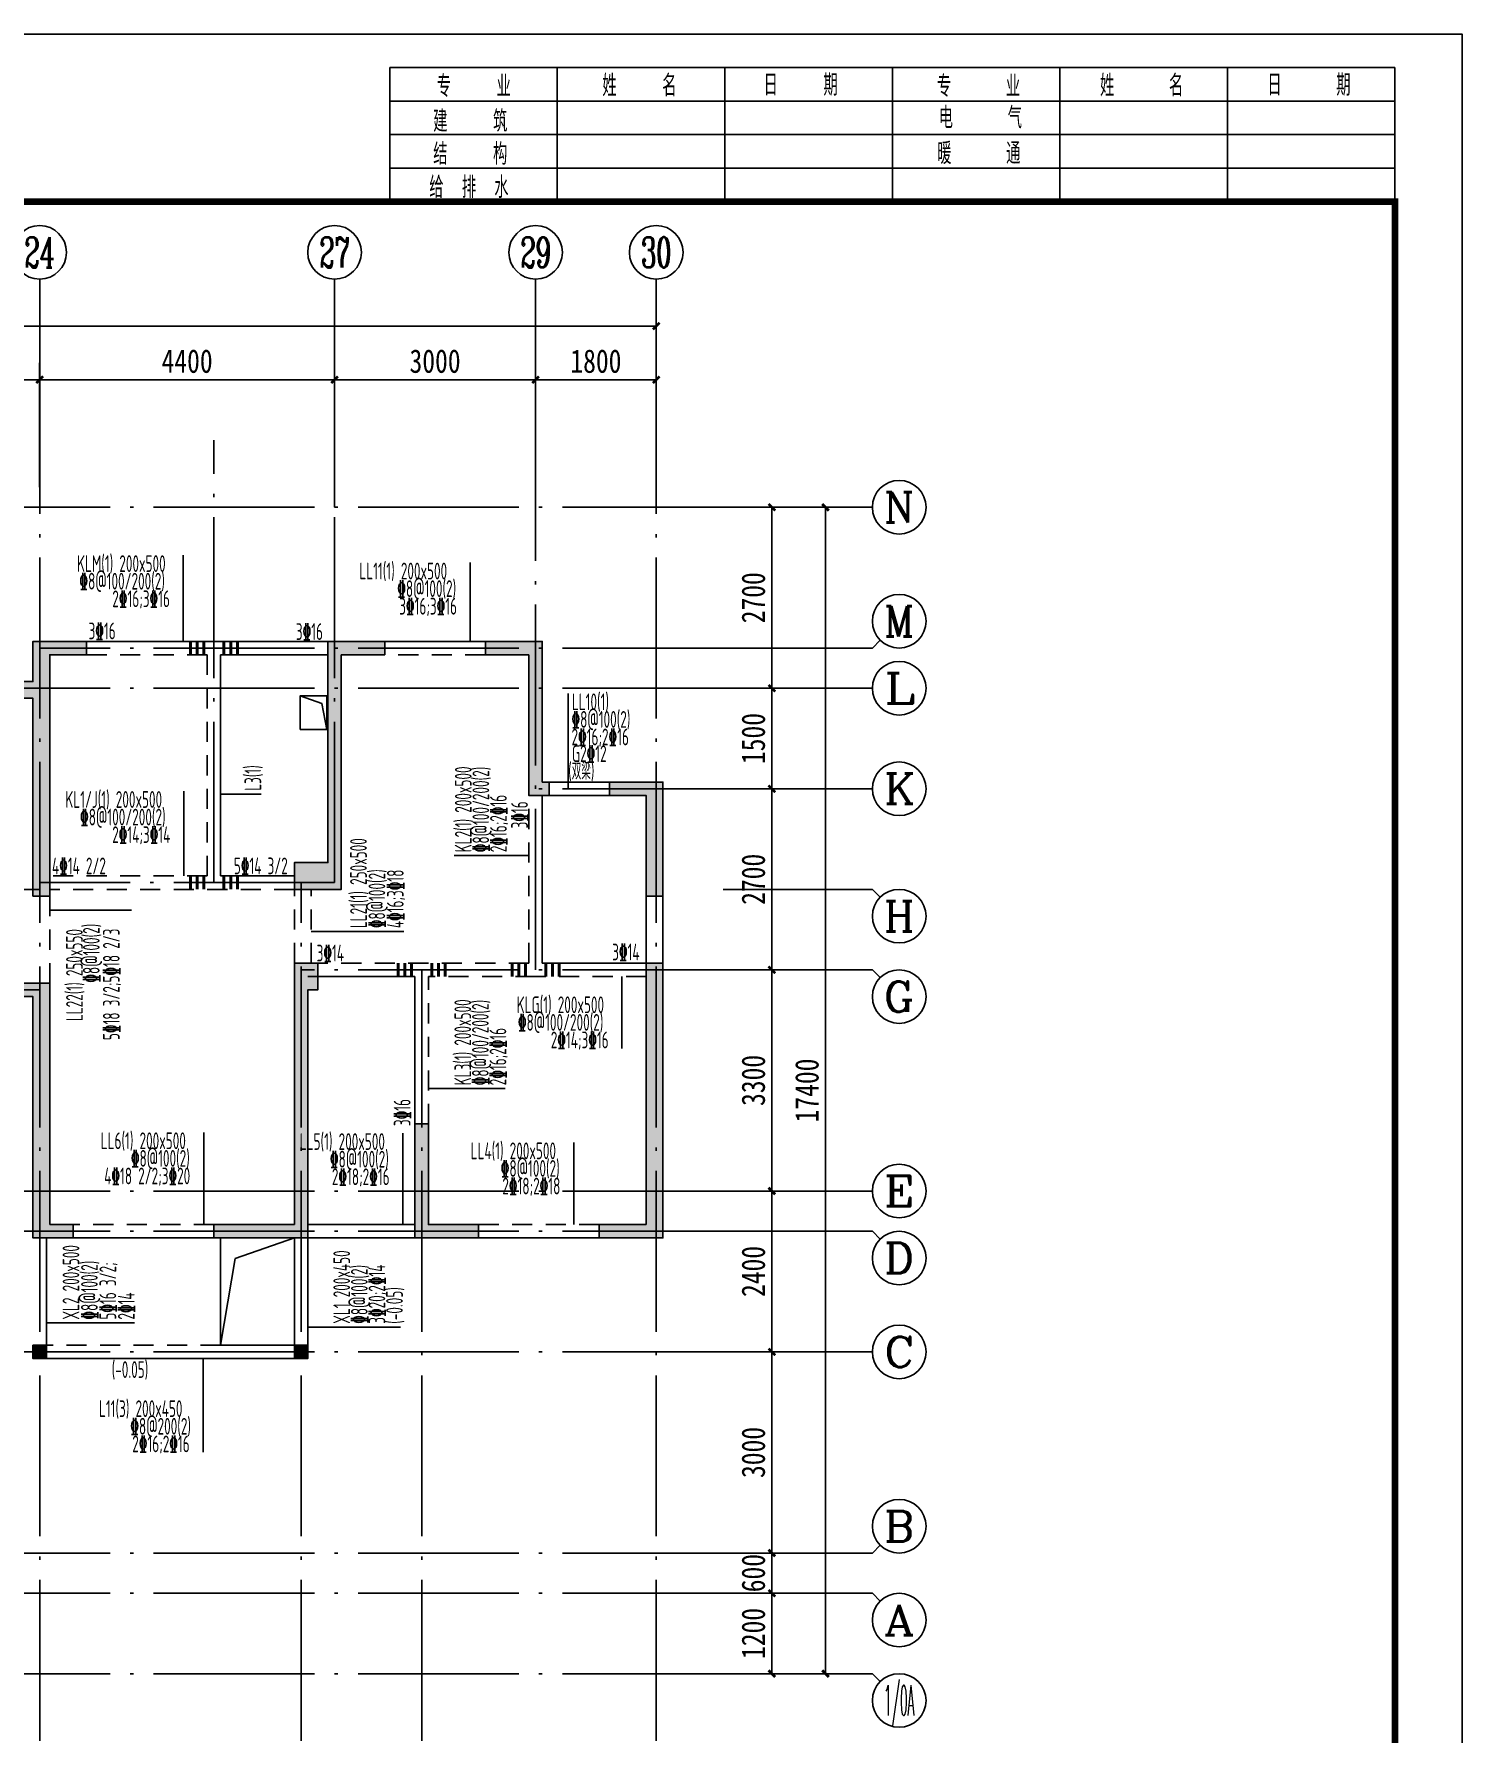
# Model space of a CAD drawing. Extents: x -144902 to 588294, y -160863 to 65494.
# Drawn here: x 424077 to 445385, y -26205 to -845 of the extents above; entities that cross this region are included whole.
import ezdxf
from ezdxf.enums import TextEntityAlignment as Align

# ---------------------------------------------------------------- set-up
doc = ezdxf.new("R2010")
doc.units = 0
doc.header["$LTSCALE"] = 100
doc.linetypes.add('3', pattern=[5, 3, -2])
doc.linetypes.add('ACAD_ISO04W100', pattern=[30.5, 24, -3, 0.5, -3])
doc.layers.get('0').update_dxf_attribs({"linetype": 'CONTINUOUS'})
doc.layers.get('Defpoints').update_dxf_attribs({"linetype": 'CONTINUOUS'})
for name, color, linetype in [('1508', 2, 'CONTINUOUS'), ('AXIS', 3, 'CONTINUOUS'), ('AXIS_TEXT', 7, 'CONTINUOUS'), ('DOTE', 253, 'ACAD_ISO04W100'), ('GZ', 7, 'CONTINUOUS'), ('HATCH', 254, 'CONTINUOUS'), ('HIDE_BEAMDIMLOCAL', 7, 'CONTINUOUS'), ('HIDE_BEAMDIMMASS', 2, 'CONTINUOUS'), ('PUB_TITLE', 4, 'CONTINUOUS'), ('P排气道', 232, 'CONTINUOUS'), ('S_BEAMDIMLOCAL', 7, 'CONTINUOUS'), ('S_BEAMDIMMASS', 2, 'CONTINUOUS'), ('tk', 7, 'CONTINUOUS'), ('梁', 4, 'CONTINUOUS'), ('梁虚线', 134, '3'), ('次梁箍筋', 1, 'CONTINUOUS'), ('砼墙', 3, 'CONTINUOUS'), ('门', 174, 'CONTINUOUS'), ('门虚线', 174, '3'), ('零厚板', 7, 'CONTINUOUS')]:
    doc.layers.add(name, color=color, linetype=linetype)
doc.styles.add('_HZTXT', font='complex.shx', dxfattribs={"width": 0.7, "bigfont": 'tssdchn.shx'})
doc.styles.add('COMPLEX', font='COMPLEX')
doc.styles.add('DIM_FONT', font='SIMHEI.TTF', dxfattribs={"width": 0.8})
doc.styles.add('DX', font='tssdeng.shx', dxfattribs={"width": 0.7, "bigfont": 'tssdchn.shx'})
doc.styles.get("Standard").update_dxf_attribs({"font": 'tssdeng.shx', "width": 0.7, "bigfont": 'tssdchn.shx'})
doc.dimstyles.new('_TCH_ARCH&&100', dxfattribs={"dimtxt": 350, "dimasz": 100, "dimexe": 250, "dimexo": 300, "dimgap": 100, "dimtad": 1, "dimdec": 0, "dimzin": 0, "dimdsep": 46, "dimtxsty": 'DIM_FONT', "dimblk": 'ARCHTICK', "dimcen": 0.09, "dimclrt": 7, "dimazin": 2, "dimtfac": 1, "dimtdec": 0, "dimtix": 1, "dimtmove": 2, "dimatfit": 3, "dimfxl": 1, "dimtolj": 1, "dimtzin": 0, "dimarcsym": 0})

# ---------------------------------------------------------------- blocks, each defined once
blk = doc.blocks.new('A1tk')
at = {"layer": 'PUB_TITLE'}
for p, q in [((500, 58400), (500, 43400)), ((2500, 58400), (500, 58400)), ((1000, 58400), (1000, 43400)), ((1500, 58400), (1500, 43400)), ((2000, 58400), (2000, 43400)), ((2500, 55900), (500, 55900)), ((2500, 53400), (500, 53400)), ((2500, 50900), (500, 50900)), ((2500, 48400), (500, 48400)), ((2500, 45900), (500, 45900)), ((2500, 43400), (500, 43400))]:
    blk.add_line(p, q, dxfattribs=at)
at = {"layer": 'tk', "color": 5}
blk.add_lwpolyline([(0, 0), (0, 59400), (84100, 59400), (84100, 0)], close=True, dxfattribs=at)
at = {"layer": 'tk', "const_width": 100}
blk.add_lwpolyline([(2500, 1000), (83100, 1000), (83100, 58400), (2500, 58400)], close=True, dxfattribs=at)
at = {"layer": 'PUB_TITLE', "style": 'DX', "width": 0.7}
for s, p in [('日      期', (747, 57116, 2200)), ('姓      名 ', (752, 54687)), ('专      业', (762, 52186)), ('电      气', (1232, 52213, 2200)), ('暖      通', (1766, 52190, 2200)), ('日     期', (747, 49531, 2200)), ('姓     名', (752, 47126)), ('专     业', (762, 44655)), ('建     筑', (1283, 44602, 2200)), ('结     构', (1774, 44602, 2200)), ('给  排  水', (2271, 44582, 2200))]:
    blk.add_text(s, height=320, rotation=90, dxfattribs=at).set_placement(p, align=Align.MIDDLE)
blk = doc.blocks.new('2012120710010639')
at = {"layer": 'P排气道', "linetype": 'ByBlock'}
blk.add_lwpolyline([(400, 5400), (400, 5900), (0, 5900), (0, 5400)], close=True, dxfattribs=at)
blk.add_lwpolyline([(400, 5900), (77, 5789), (0, 5400)], dxfattribs=at)
blk = doc.blocks.new('_ArchTick')
at = {"color": 0, "linetype": 'ByBlock', "const_width": 0.4}
blk.add_lwpolyline([(-0.5, -0.5), (0.5, 0.5)], dxfattribs=at)
blk = doc.blocks.new('*D1659')
at = {"layer": 'AXIS', "color": 0, "lineweight": -2}
for p, q in [((44461, 5875), (45136, 5875)), ((44886, 4675), (44886, 5875)), ((44461, 4675), (45136, 4675))]:
    blk.add_line(p, q, dxfattribs=at)
at = {"layer": 'Defpoints', "color": 0}
for p in [(44161, 5875), (44886, 5875), (44161, 4675)]:
    blk.add_point(p, dxfattribs=at)
at = {"layer": 'AXIS', "color": 0, "lineweight": -2, "xscale": 100, "yscale": 100, "zscale": 100}
for p, rotation in [((44886, 5875), 90), ((44886, 4675), 270)]:
    blk.add_blockref('_ArchTick', p, dxfattribs=dict(at, rotation=rotation))
at = {"layer": 'AXIS', "color": 7, "insert": (44611, 5275), "char_height": 350, "attachment_point": 5, "rotation": 90, "style": 'DIM_FONT'}
blk.add_mtext('\\A1;1200', dxfattribs=at)
blk = doc.blocks.new('*D1660')
at = {"layer": 'AXIS', "color": 0, "lineweight": -2}
for p, q in [((44461, 6475), (45136, 6475)), ((44886, 6475), (44886, 6575)), ((44886, 5875), (44886, 6475)), ((44461, 5875), (45136, 5875)), ((44886, 5875), (44886, 5775))]:
    blk.add_line(p, q, dxfattribs=at)
at = {"layer": 'Defpoints', "color": 0}
for p in [(44161, 6475), (44886, 6475), (44161, 5875)]:
    blk.add_point(p, dxfattribs=at)
at = {"layer": 'AXIS', "color": 0, "lineweight": -2, "xscale": 100, "yscale": 100, "zscale": 100}
for p, rotation in [((44886, 6475), 270), ((44886, 5875), 90)]:
    blk.add_blockref('_ArchTick', p, dxfattribs=dict(at, rotation=rotation))
at = {"layer": 'AXIS', "color": 7, "insert": (44611, 6175), "char_height": 350, "attachment_point": 5, "rotation": 90, "style": 'DIM_FONT'}
blk.add_mtext('\\A1;600', dxfattribs=at)
blk = doc.blocks.new('*D1661')
at = {"layer": 'AXIS', "color": 0, "lineweight": -2}
for p, q in [((44461, 9475), (45136, 9475)), ((44886, 6475), (44886, 9475)), ((44461, 6475), (45136, 6475))]:
    blk.add_line(p, q, dxfattribs=at)
at = {"layer": 'Defpoints', "color": 0}
for p in [(44161, 9475), (44886, 9475), (44161, 6475)]:
    blk.add_point(p, dxfattribs=at)
at = {"layer": 'AXIS', "color": 0, "lineweight": -2, "xscale": 100, "yscale": 100, "zscale": 100}
for p, rotation in [((44886, 9475), 90), ((44886, 6475), 270)]:
    blk.add_blockref('_ArchTick', p, dxfattribs=dict(at, rotation=rotation))
at = {"layer": 'AXIS', "color": 7, "insert": (44611, 7975), "char_height": 350, "attachment_point": 5, "rotation": 90, "style": 'DIM_FONT'}
blk.add_mtext('\\A1;3000', dxfattribs=at)
blk = doc.blocks.new('*D1662')
at = {"layer": 'AXIS', "color": 0, "lineweight": -2}
for p, q in [((44461, 11875), (45136, 11875)), ((44886, 9475), (44886, 11875)), ((44461, 9475), (45136, 9475))]:
    blk.add_line(p, q, dxfattribs=at)
at = {"layer": 'Defpoints', "color": 0}
for p in [(44161, 11875), (44886, 11875), (44161, 9475)]:
    blk.add_point(p, dxfattribs=at)
at = {"layer": 'AXIS', "color": 0, "lineweight": -2, "xscale": 100, "yscale": 100, "zscale": 100}
for p, rotation in [((44886, 11875), 90), ((44886, 9475), 270)]:
    blk.add_blockref('_ArchTick', p, dxfattribs=dict(at, rotation=rotation))
at = {"layer": 'AXIS', "color": 7, "insert": (44611, 10675), "char_height": 350, "attachment_point": 5, "rotation": 90, "style": 'DIM_FONT'}
blk.add_mtext('\\A1;2400', dxfattribs=at)
blk = doc.blocks.new('*D1663')
at = {"layer": 'AXIS', "color": 0, "lineweight": -2}
for p, q in [((44461, 15175), (45136, 15175)), ((44886, 11875), (44886, 15175)), ((44461, 11875), (45136, 11875))]:
    blk.add_line(p, q, dxfattribs=at)
at = {"layer": 'Defpoints', "color": 0}
for p in [(44161, 15175), (44886, 15175), (44161, 11875)]:
    blk.add_point(p, dxfattribs=at)
at = {"layer": 'AXIS', "color": 0, "lineweight": -2, "xscale": 100, "yscale": 100, "zscale": 100}
for p, rotation in [((44886, 15175), 90), ((44886, 11875), 270)]:
    blk.add_blockref('_ArchTick', p, dxfattribs=dict(at, rotation=rotation))
at = {"layer": 'AXIS', "color": 7, "insert": (44611, 13525), "char_height": 350, "attachment_point": 5, "rotation": 90, "style": 'DIM_FONT'}
blk.add_mtext('\\A1;3300', dxfattribs=at)
blk = doc.blocks.new('*D1664')
at = {"layer": 'AXIS', "color": 0, "lineweight": -2}
for p, q in [((44461, 17875), (45136, 17875)), ((44886, 15175), (44886, 17875)), ((44461, 15175), (45136, 15175))]:
    blk.add_line(p, q, dxfattribs=at)
at = {"layer": 'Defpoints', "color": 0}
for p in [(44161, 17875), (44886, 17875), (44161, 15175)]:
    blk.add_point(p, dxfattribs=at)
at = {"layer": 'AXIS', "color": 0, "lineweight": -2, "xscale": 100, "yscale": 100, "zscale": 100}
for p, rotation in [((44886, 17875), 90), ((44886, 15175), 270)]:
    blk.add_blockref('_ArchTick', p, dxfattribs=dict(at, rotation=rotation))
at = {"layer": 'AXIS', "color": 7, "insert": (44611, 16525), "char_height": 350, "attachment_point": 5, "rotation": 90, "style": 'DIM_FONT'}
blk.add_mtext('\\A1;2700', dxfattribs=at)
blk = doc.blocks.new('*D1665')
at = {"layer": 'AXIS', "color": 0, "lineweight": -2}
for p, q in [((44461, 19375), (45136, 19375)), ((44886, 17875), (44886, 19375)), ((44461, 17875), (45136, 17875))]:
    blk.add_line(p, q, dxfattribs=at)
at = {"layer": 'Defpoints', "color": 0}
for p in [(44161, 19375), (44886, 19375), (44161, 17875)]:
    blk.add_point(p, dxfattribs=at)
at = {"layer": 'AXIS', "color": 0, "lineweight": -2, "xscale": 100, "yscale": 100, "zscale": 100}
for p, rotation in [((44886, 19375), 90), ((44886, 17875), 270)]:
    blk.add_blockref('_ArchTick', p, dxfattribs=dict(at, rotation=rotation))
at = {"layer": 'AXIS', "color": 7, "insert": (44611, 18625), "char_height": 350, "attachment_point": 5, "rotation": 90, "style": 'DIM_FONT'}
blk.add_mtext('\\A1;1500', dxfattribs=at)
blk = doc.blocks.new('*D1666')
at = {"layer": 'AXIS', "color": 0, "lineweight": -2}
for p, q in [((44461, 22075), (45136, 22075)), ((44886, 19375), (44886, 22075)), ((44461, 19375), (45136, 19375))]:
    blk.add_line(p, q, dxfattribs=at)
at = {"layer": 'Defpoints', "color": 0}
for p in [(44161, 22075), (44886, 22075), (44161, 19375)]:
    blk.add_point(p, dxfattribs=at)
at = {"layer": 'AXIS', "color": 0, "lineweight": -2, "xscale": 100, "yscale": 100, "zscale": 100}
for p, rotation in [((44886, 22075), 90), ((44886, 19375), 270)]:
    blk.add_blockref('_ArchTick', p, dxfattribs=dict(at, rotation=rotation))
at = {"layer": 'AXIS', "color": 7, "insert": (44611, 20725), "char_height": 350, "attachment_point": 5, "rotation": 90, "style": 'DIM_FONT'}
blk.add_mtext('\\A1;2700', dxfattribs=at)
blk = doc.blocks.new('*D1667')
at = {"layer": 'AXIS', "color": 0, "lineweight": -2}
for p, q in [((44461, 22075), (45936, 22075)), ((45686, 4675), (45686, 22075)), ((44461, 4675), (45936, 4675))]:
    blk.add_line(p, q, dxfattribs=at)
at = {"layer": 'Defpoints', "color": 0}
for p in [(44161, 22075), (45686, 22075), (44161, 4675, 0)]:
    blk.add_point(p, dxfattribs=at)
at = {"layer": 'AXIS', "color": 0, "lineweight": -2, "xscale": 100, "yscale": 100, "zscale": 100}
for p, rotation in [((45686, 22075), 90), ((45686, 4675), 270)]:
    blk.add_blockref('_ArchTick', p, dxfattribs=dict(at, rotation=rotation))
at = {"layer": 'AXIS', "color": 7, "insert": (45411, 13375), "char_height": 350, "attachment_point": 5, "rotation": 90, "style": 'DIM_FONT'}
blk.add_mtext('\\A1;17400', dxfattribs=at)
blk = doc.blocks.new('*D1668')
at = {"layer": 'AXIS', "color": 0, "lineweight": -2}
for p, q in [((41361, 22375), (41361, 24228)), ((43161, 22375), (43161, 24228)), ((41361, 23978), (43161, 23978))]:
    blk.add_line(p, q, dxfattribs=at)
at = {"layer": 'Defpoints', "color": 0}
for p in [(43161, 23978), (41361, 22075), (43161, 22075)]:
    blk.add_point(p, dxfattribs=at)
at = {"layer": 'AXIS', "color": 0, "lineweight": -2, "xscale": 100, "yscale": 100, "zscale": 100, "rotation": 180}
blk.add_blockref('_ArchTick', (41361, 23978), dxfattribs=at)
at = {"layer": 'AXIS', "color": 0, "lineweight": -2, "xscale": 100, "yscale": 100, "zscale": 100}
blk.add_blockref('_ArchTick', (43161, 23978), dxfattribs=at)
at = {"layer": 'AXIS', "color": 7, "insert": (42261, 24253), "char_height": 350, "attachment_point": 5, "style": 'DIM_FONT'}
blk.add_mtext('\\A1;1800', dxfattribs=at)
blk = doc.blocks.new('*D1669')
at = {"layer": 'AXIS', "color": 0, "lineweight": -2}
for p, q in [((38361, 22375), (38361, 24228)), ((41361, 22375), (41361, 24228)), ((38361, 23978), (41361, 23978))]:
    blk.add_line(p, q, dxfattribs=at)
at = {"layer": 'Defpoints', "color": 0}
for p in [(41361, 23978), (38361, 22075), (41361, 22075)]:
    blk.add_point(p, dxfattribs=at)
at = {"layer": 'AXIS', "color": 0, "lineweight": -2, "xscale": 100, "yscale": 100, "zscale": 100, "rotation": 180}
blk.add_blockref('_ArchTick', (38361, 23978), dxfattribs=at)
at = {"layer": 'AXIS', "color": 0, "lineweight": -2, "xscale": 100, "yscale": 100, "zscale": 100}
blk.add_blockref('_ArchTick', (41361, 23978), dxfattribs=at)
at = {"layer": 'AXIS', "color": 7, "insert": (39861, 24253), "char_height": 350, "attachment_point": 5, "style": 'DIM_FONT'}
blk.add_mtext('\\A1;3000', dxfattribs=at)
blk = doc.blocks.new('*D1670')
at = {"layer": 'AXIS', "color": 0, "lineweight": -2}
for p, q in [((33961, 22375), (33961, 24228)), ((38361, 22375), (38361, 24228)), ((33961, 23978), (38361, 23978))]:
    blk.add_line(p, q, dxfattribs=at)
at = {"layer": 'Defpoints', "color": 0}
for p in [(38361, 23978), (33961, 22075), (38361, 22075)]:
    blk.add_point(p, dxfattribs=at)
at = {"layer": 'AXIS', "color": 0, "lineweight": -2, "xscale": 100, "yscale": 100, "zscale": 100, "rotation": 180}
blk.add_blockref('_ArchTick', (33961, 23978), dxfattribs=at)
at = {"layer": 'AXIS', "color": 0, "lineweight": -2, "xscale": 100, "yscale": 100, "zscale": 100}
blk.add_blockref('_ArchTick', (38361, 23978), dxfattribs=at)
at = {"layer": 'AXIS', "color": 7, "insert": (36161, 24253), "char_height": 350, "attachment_point": 5, "style": 'DIM_FONT'}
blk.add_mtext('\\A1;4400', dxfattribs=at)
blk = doc.blocks.new('*D1671')
at = {"layer": 'AXIS', "color": 0, "lineweight": -2}
for p, q in [((30961, 22375), (30961, 24228)), ((33961, 22375), (33961, 24228)), ((30961, 23978), (33961, 23978))]:
    blk.add_line(p, q, dxfattribs=at)
at = {"layer": 'Defpoints', "color": 0}
for p in [(33961, 23978), (30961, 22075), (33961, 22075)]:
    blk.add_point(p, dxfattribs=at)
at = {"layer": 'AXIS', "color": 0, "lineweight": -2, "xscale": 100, "yscale": 100, "zscale": 100, "rotation": 180}
blk.add_blockref('_ArchTick', (30961, 23978), dxfattribs=at)
at = {"layer": 'AXIS', "color": 0, "lineweight": -2, "xscale": 100, "yscale": 100, "zscale": 100}
blk.add_blockref('_ArchTick', (33961, 23978), dxfattribs=at)
at = {"layer": 'AXIS', "color": 7, "insert": (32461, 24253), "char_height": 350, "attachment_point": 5, "style": 'DIM_FONT'}
blk.add_mtext('\\A1;3000', dxfattribs=at)
blk = doc.blocks.new('*D1686')
at = {"layer": 'AXIS', "color": 0, "lineweight": -2}
for p, q in [((4061, 22375), (4061, 25028)), ((43161, 22375), (43161, 25028)), ((4061, 24778), (43161, 24778))]:
    blk.add_line(p, q, dxfattribs=at)
at = {"layer": 'Defpoints', "color": 0}
for p in [(43161, 24778), (4061, 22075), (43161, 22075)]:
    blk.add_point(p, dxfattribs=at)
at = {"layer": 'AXIS', "color": 0, "lineweight": -2, "xscale": 100, "yscale": 100, "zscale": 100, "rotation": 180}
blk.add_blockref('_ArchTick', (4061, 24778), dxfattribs=at)
at = {"layer": 'AXIS', "color": 0, "lineweight": -2, "xscale": 100, "yscale": 100, "zscale": 100}
blk.add_blockref('_ArchTick', (43161, 24778), dxfattribs=at)
at = {"layer": 'AXIS', "color": 7, "insert": (23611, 25053), "char_height": 350, "attachment_point": 5, "style": 'DIM_FONT'}
blk.add_mtext('\\A1;39100', dxfattribs=at)
blk = doc.blocks.new('_AXISO')
blk.add_circle((0, 0), 0.5)
at = {"layer": 'AXIS_TEXT', "style": 'COMPLEX', "width": 1.041667}
blk.add_attdef('A', text='', height=0.56, dxfattribs=at).set_placement((-0.25, -0.28), (0.25, -0.28), align=Align.FIT)
blk = doc.blocks.new('2012122714531000')
at = {"layer": 'HATCH'}
blk.add_hatch(color=256, dxfattribs=at).paths.add_polyline_path([(0, 200), (200, 200), (200, 0), (0, 0)])
at = {"layer": 'GZ'}
blk.add_lwpolyline([(0, 200), (200, 200), (200, 0), (0, 0)], close=True, dxfattribs=at)
blk = doc.blocks.new('2012122621245179')
at = {"layer": 'HATCH'}
for points in [[(34661.4, 20075), (33861.4, 20075), (33861.4, 19475), (33361.4, 19475), (33361.4, 19225), (33861.4, 19225), (33861.4, 16275), (34111.4, 16275), (34111.4, 19875), (34661.4, 19875)], [(38461.4, 19875), (38461.4, 16375), (37761.4, 16375), (37761.4, 16775), (38261.4, 16775), (38261.4, 20075), (39111.4, 20075), (39111.4, 19875)], [(41261.4, 19875), (41261.4, 17775), (41561.4, 17775), (41561.4, 17975), (41461.4, 17975), (41461.4, 20075), (40611.4, 20075), (40611.4, 19875)], [(43011.4, 16275), (43261.4, 16275), (43261.4, 17975), (42461.4, 17975), (42461.4, 17775), (43011.4, 17775)], [(37761.4, 11375), (37761.4, 15275), (38111.4, 15275), (38111.4, 14875), (37961.4, 14875), (37961.4, 11175), (36561.4, 11175), (36561.4, 11375)], [(43011.4, 11375), (42311.4, 11375), (42311.4, 11175), (43261.4, 11175), (43261.4, 15275), (43011.4, 15275)], [(34111.4, 11375), (34111.4, 14975), (32461.4, 14975), (32461.4, 14775), (33861.4, 14775), (33861.4, 11175), (34461.4, 11175), (34461.4, 11375)], [(39561.4, 11175), (40511.4, 11175), (40511.4, 11375), (39761.4, 11375), (39761.4, 12875), (39561.4, 12875)]]:
    blk.add_hatch(color=256, dxfattribs=at).paths.add_polyline_path(points)
at = {"layer": 'AXIS'}
for p, q in [((33961.4, 22075, 0), (33961.4, 25477.6, 0)), ((38361.4, 22075, 0), (38361.4, 25477.6, 0)), ((41361.4, 22075, 0), (41361.4, 25477.6, 0)), ((43161.4, 22075, 0), (43161.4, 25477.6, 0)), ((44161.4, 22075, 0), (46386.4, 22075, 0)), ((46503.5, 20092.2, 0), (46386.4, 19975, 0)), ((44161.4, 19975, 0), (46386.4, 19975, 0)), ((44161.4, 19375, 0), (46386.4, 19375, 0)), ((44161.4, 17875, 0), (46386.4, 17875, 0)), ((44161.4, 16375, 0), (46386.4, 16375, 0)), ((46503.5, 16257.8, 0), (46386.4, 16375, 0)), ((44161.4, 15175, 0), (46386.4, 15175, 0)), ((46503.5, 15057.8, 0), (46386.4, 15175, 0)), ((44161.4, 11875, 0), (46386.4, 11875, 0)), ((44161.4, 11275, 0), (46386.4, 11275, 0)), ((46503.5, 11157.8, 0), (46386.4, 11275, 0)), ((44161.4, 9475, 0), (46386.4, 9475, 0)), ((44161.4, 6475, 0), (46386.4, 6475, 0)), ((46503.5, 6592.2, 0), (46386.4, 6475, 0)), ((44161.4, 5875, 0), (46386.4, 5875, 0)), ((46503.5, 5757.8, 0), (46386.4, 5875, 0)), ((44161.4, 4675, 0), (46386.4, 4675, 0)), ((46503.5, 4557.8, 0), (46386.4, 4675, 0))]:
    blk.add_line(p, q, dxfattribs=at)
at = {"layer": 'DOTE'}
for p, q in [((33961.4, 3675, 0), (33961.4, 23075, 0)), ((36561.4, 16475, 0), (36561.4, 23075, 0)), ((38361.4, 16475, 0), (38361.4, 23075, 0)), ((41361.4, 15175, 0), (41361.4, 23075, 0)), ((43161.4, 3675, 0), (43161.4, 23075, 0)), ((44161.4, 22075, 0), (3061.4, 22075, 0)), ((44161.4, 19975, 0), (33961.4, 19975, 0)), ((44161.4, 19375, 0), (8661.4, 19375, 0)), ((44161.4, 17875, 0), (41361.4, 17875, 0)), ((33961.4, 16375, 0), (28661.4, 16375, 0)), ((38361.4, 16475, 0), (33961.4, 16475, 0)), ((37861.4, 3675, 0), (37861.4, 16475, 0)), ((44161.4, 15175, 0), (37861.4, 15175, 0)), ((39661.4, 3675, 0), (39661.4, 15175, 0)), ((33961.4, 14875, 0), (3461.4, 14875, 0)), ((44161.4, 11875, 0), (16261.4, 11875, 0)), ((44161.4, 11875, 0), (39661.4, 11875, 0)), ((44161.4, 11275, 0), (3061.4, 11275, 0)), ((44161.4, 9475, 0), (3061.4, 9475, 0)), ((44161.4, 6475, 0), (3061.4, 6475, 0)), ((44161.4, 5875, 0), (29161.4, 5875, 0)), ((44161.4, 4675, 0), (3061.4, 4675, 0))]:
    blk.add_line(p, q, dxfattribs=at)
at = {"layer": '梁'}
for p, q in [((36561.4, 20075), (34661.4, 20075)), ((38261.4, 20075), (36561.4, 20075)), ((40611.4, 20075), (39111.4, 20075)), ((36661.4, 16575), (36661.4, 19875)), ((38261.4, 19875), (36661.4, 19875)), ((41461.4, 15275), (41461.4, 17775)), ((37761.4, 16575), (36661.4, 16575)), ((43011.4, 15275), (41461.4, 15275)), ((39561.4, 15075), (37961.4, 15075)), ((39561.4, 12875), (39561.4, 15075)), ((34061.4, 9375), (34061.4, 11175)), ((36561.4, 11175), (34461.4, 11175)), ((39561.4, 11375), (37961.4, 11375)), ((39561.4, 11175), (37961.4, 11175)), ((42311.4, 11175), (40511.4, 11175)), ((33861.4, 9375), (34061.4, 9375))]:
    blk.add_line(p, q, dxfattribs=at)
at = {"layer": '梁', "color": 210}
for p, q in [((42461.4, 17975), (41561.4, 17975)), ((42461.4, 17775), (41561.4, 17775)), ((36661.4, 9575), (36661.4, 11175)), ((37761.4, 9575), (37761.4, 11175)), ((37961.4, 9375), (37961.4, 11175)), ((37761.4, 9575), (36661.4, 9575)), ((36661.4, 9375), (34061.4, 9375)), ((37961.4, 9375), (36661.4, 9375))]:
    blk.add_line(p, q, dxfattribs=at)
at = {"layer": '梁虚线'}
for p, q in [((36461.4, 19875), (34661.4, 19875)), ((36461.4, 16575), (36461.4, 19875)), ((40611.4, 19875), (39111.4, 19875)), ((41261.4, 15275), (41261.4, 17775)), ((36461.4, 16575), (34111.4, 16575)), ((34111.4, 14975), (34111.4, 16375)), ((37761.4, 16375), (34111.4, 16375)), ((37761.4, 15275), (37761.4, 16375)), ((38011.4, 15275), (38011.4, 16375)), ((41261.4, 15275), (37961.4, 15275)), ((39761.4, 12875), (39761.4, 15075)), ((41361.4, 15075), (39761.4, 15075)), ((43011.4, 15075), (41361.4, 15075)), ((36561.4, 11375), (34461.4, 11375)), ((42311.4, 11375), (40511.4, 11375))]:
    blk.add_line(p, q, dxfattribs=at)
at = {"layer": '梁虚线', "color": 210}
blk.add_line((36661.4, 9575), (34061.4, 9575), dxfattribs=at)
at = {"layer": '砼墙'}
for points in [[(34661.4, 20075), (33861.4, 20075), (33861.4, 19475), (33361.4, 19475), (33361.4, 19225), (33861.4, 19225), (33861.4, 16275), (34111.4, 16275), (34111.4, 19875), (34661.4, 19875)], [(38461.4, 19875), (38461.4, 16375), (37761.4, 16375), (37761.4, 16775), (38261.4, 16775), (38261.4, 20075), (39111.4, 20075), (39111.4, 19875)], [(41261.4, 19875), (41261.4, 17775), (41561.4, 17775), (41561.4, 17975), (41461.4, 17975), (41461.4, 20075), (40611.4, 20075), (40611.4, 19875)], [(43011.4, 16275), (43261.4, 16275), (43261.4, 17975), (42461.4, 17975), (42461.4, 17775), (43011.4, 17775)], [(37761.4, 11375), (37761.4, 15275), (38111.4, 15275), (38111.4, 14875), (37961.4, 14875), (37961.4, 11175), (36561.4, 11175), (36561.4, 11375)], [(43011.4, 11375), (42311.4, 11375), (42311.4, 11175), (43261.4, 11175), (43261.4, 15275), (43011.4, 15275)], [(34111.4, 11375), (34111.4, 14975), (32461.4, 14975), (32461.4, 14775), (33861.4, 14775), (33861.4, 11175), (34461.4, 11175), (34461.4, 11375)], [(39561.4, 11175), (40511.4, 11175), (40511.4, 11375), (39761.4, 11375), (39761.4, 12875), (39561.4, 12875)]]:
    blk.add_lwpolyline(points, close=True, dxfattribs=at)
at = {"layer": '门'}
for p, q in [((43011.4, 15175), (43011.4, 16175)), ((43261.4, 15175), (43261.4, 16175))]:
    blk.add_line(p, q, dxfattribs=at)
at = {"layer": '门虚线'}
for p, q in [((43011.4, 15175), (43011.4, 16275)), ((43261.4, 15175), (43261.4, 16275))]:
    blk.add_line(p, q, dxfattribs=at)
at = {"layer": '零厚板'}
blk.add_lwpolyline([(37761.4, 11175), (36879, 10866.7), (36661.4, 9575)], dxfattribs=at)
at = {"xscale": -1}
blk.add_blockref('2012120710010639', (38246.4, 13360, 0), dxfattribs=at)
at = {"layer": 'AXIS'}
ref = blk.add_blockref('_AXISO', (33961.4, 25877.6, 0), dxfattribs=dict(at, xscale=800, yscale=800, zscale=800))
ref.add_attrib('A', '24', dxfattribs={"layer": 'AXIS_TEXT', "height": 452.55, "style": '_HZTXT', "width": 0.583333}).set_placement((33735.1, 25651.4, 0), (34187.6, 25651.4, 0), align=Align.FIT)
ref = blk.add_blockref('_AXISO', (38361.4, 25877.6, 0), dxfattribs=dict(at, xscale=800, yscale=800, zscale=800))
ref.add_attrib('A', '27', dxfattribs={"layer": 'AXIS_TEXT', "height": 452.55, "style": '_HZTXT', "width": 0.617647}).set_placement((38135.1, 25651.4, 0), (38587.6, 25651.4, 0), align=Align.FIT)
ref = blk.add_blockref('_AXISO', (41361.4, 25877.6, 0), dxfattribs=dict(at, xscale=800, yscale=800, zscale=800))
ref.add_attrib('A', '29', dxfattribs={"layer": 'AXIS_TEXT', "height": 452.55, "style": '_HZTXT', "width": 0.617647}).set_placement((41135.1, 25651.4, 0), (41587.6, 25651.4, 0), align=Align.FIT)
ref = blk.add_blockref('_AXISO', (43161.4, 25877.6, 0), dxfattribs=dict(at, xscale=800, yscale=800, zscale=800))
ref.add_attrib('A', '30', dxfattribs={"layer": 'AXIS_TEXT', "height": 452.55, "style": '_HZTXT', "width": 0.636364}).set_placement((42935.1, 25651.4, 0), (43387.6, 25651.4, 0), align=Align.FIT)
ref = blk.add_blockref('_AXISO', (46786.4, 22075, 0), dxfattribs=dict(at, xscale=800, yscale=800, zscale=800))
ref.add_attrib('A', 'N', dxfattribs={"layer": 'AXIS_TEXT', "height": 452.5, "style": '_HZTXT', "width": 1.105263}).set_placement((46560.1, 21848.7, 0), (47012.6, 21848.7, 0), align=Align.FIT)
ref = blk.add_blockref('_AXISO', (46786.4, 20375, 0), dxfattribs=dict(at, xscale=800, yscale=800, zscale=800))
ref.add_attrib('A', 'M', dxfattribs={"layer": 'AXIS_TEXT', "height": 452.5, "style": '_HZTXT'}).set_placement((46560.1, 20148.7, 0), (47012.6, 20148.7, 0), align=Align.FIT)
ref = blk.add_blockref('_AXISO', (46786.4, 19375, 0), dxfattribs=dict(at, xscale=800, yscale=800, zscale=800))
ref.add_attrib('A', 'L', dxfattribs={"layer": 'AXIS_TEXT', "height": 452.5, "style": '_HZTXT', "width": 1.4}).set_placement((46560.1, 19148.7, 0), (47012.6, 19148.7, 0), align=Align.FIT)
ref = blk.add_blockref('_AXISO', (46786.4, 17875, 0), dxfattribs=dict(at, xscale=800, yscale=800, zscale=800))
ref.add_attrib('A', 'K', dxfattribs={"layer": 'AXIS_TEXT', "height": 452.5, "style": '_HZTXT', "width": 1.105263}).set_placement((46560.1, 17648.7, 0), (47012.6, 17648.7, 0), align=Align.FIT)
ref = blk.add_blockref('_AXISO', (46786.4, 15975, 0), dxfattribs=dict(at, xscale=800, yscale=800, zscale=800))
ref.add_attrib('A', 'H', dxfattribs={"layer": 'AXIS_TEXT', "height": 452.5, "style": '_HZTXT', "width": 1.05}).set_placement((46560.1, 15748.7, 0), (47012.6, 15748.7, 0), align=Align.FIT)
ref = blk.add_blockref('_AXISO', (46786.4, 14775, 0), dxfattribs=dict(at, xscale=800, yscale=800, zscale=800))
ref.add_attrib('A', 'G', dxfattribs={"layer": 'AXIS_TEXT', "height": 452.5, "style": '_HZTXT', "width": 1.166667}).set_placement((46560.1, 14548.7, 0), (47012.6, 14548.7, 0), align=Align.FIT)
ref = blk.add_blockref('_AXISO', (46786.4, 11875, 0), dxfattribs=dict(at, xscale=800, yscale=800, zscale=800))
ref.add_attrib('A', 'E', dxfattribs={"layer": 'AXIS_TEXT', "height": 452.5, "style": '_HZTXT', "width": 1.3125}).set_placement((46560.1, 11648.7, 0), (47012.6, 11648.7, 0), align=Align.FIT)
ref = blk.add_blockref('_AXISO', (46786.4, 10875, 0), dxfattribs=dict(at, xscale=800, yscale=800, zscale=800))
ref.add_attrib('A', 'D', dxfattribs={"layer": 'AXIS_TEXT', "height": 452.5, "style": '_HZTXT', "width": 1.235294}).set_placement((46560.1, 10648.7, 0), (47012.6, 10648.7, 0), align=Align.FIT)
ref = blk.add_blockref('_AXISO', (46786.4, 9475, 0), dxfattribs=dict(at, xscale=800, yscale=800, zscale=800))
ref.add_attrib('A', 'C', dxfattribs={"layer": 'AXIS_TEXT', "height": 452.5, "style": '_HZTXT', "width": 1.4}).set_placement((46560.1, 9248.7, 0), (47012.6, 9248.7, 0), align=Align.FIT)
ref = blk.add_blockref('_AXISO', (46786.4, 6875, 0), dxfattribs=dict(at, xscale=800, yscale=800, zscale=800))
ref.add_attrib('A', 'B', dxfattribs={"layer": 'AXIS_TEXT', "height": 452.5, "style": '_HZTXT', "width": 1.235294}).set_placement((46560.1, 6648.7, 0), (47012.6, 6648.7, 0), align=Align.FIT)
ref = blk.add_blockref('_AXISO', (46786.4, 5475, 0), dxfattribs=dict(at, xscale=800, yscale=800, zscale=800))
ref.add_attrib('A', 'A', dxfattribs={"layer": 'AXIS_TEXT', "height": 452.5, "style": '_HZTXT', "width": 1.166667}).set_placement((46560.1, 5248.7, 0), (47012.6, 5248.7, 0), align=Align.FIT)
ref = blk.add_blockref('_AXISO', (46786.4, 4275, 0), dxfattribs=dict(at, xscale=800, yscale=800, zscale=800))
ref.add_attrib('A', '1/0A', dxfattribs={"layer": 'AXIS_TEXT', "height": 452.55, "style": '_HZTXT', "width": 0.28}).set_placement((46560.1, 4048.7, 0), (47012.6, 4048.7, 0), align=Align.FIT)
at = {"layer": 'HATCH'}
for p in [(33861.4, 9375), (37761.4, 9375)]:
    blk.add_blockref('2012122714531000', p, dxfattribs=at)
at = {"layer": 'AXIS'}
for p1, p2, distance, picture, middle in [((4061.4, 22075, 0), (43161.4, 22075, 0), 2702.6, '*D1686', (23611.4, 25052.6, 0)), ((30961.4, 22075, 0), (33961.4, 22075, 0), 1902.6, '*D1671', (32461.4, 24252.6, 0)), ((33961.4, 22075, 0), (38361.4, 22075, 0), 1902.6, '*D1670', (36161.4, 24252.6, 0)), ((38361.4, 22075, 0), (41361.4, 22075, 0), 1902.6, '*D1669', (39861.4, 24252.6, 0)), ((41361.4, 22075, 0), (43161.4, 22075, 0), 1902.6, '*D1668', (42261.4, 24252.6, 0)), ((44161.4, 19375, 0), (44161.4, 22075, 0), -725, '*D1666', (44611.4, 20725, 0)), ((44161.4, 4675, 0), (44161.4, 22075, 0), -1525, '*D1667', (45411.4, 13375, 0)), ((44161.4, 17875, 0), (44161.4, 19375, 0), -725, '*D1665', (44611.4, 18625, 0)), ((44161.4, 15175, 0), (44161.4, 17875, 0), -725, '*D1664', (44611.4, 16525, 0)), ((44161.4, 11875, 0), (44161.4, 15175, 0), -725, '*D1663', (44611.4, 13525, 0)), ((44161.4, 9475, 0), (44161.4, 11875, 0), -725, '*D1662', (44611.4, 10675, 0)), ((44161.4, 6475, 0), (44161.4, 9475, 0), -725, '*D1661', (44611.4, 7975, 0)), ((44161.4, 5875, 0), (44161.4, 6475, 0), -725, '*D1660', (44611.4, 6175, 0)), ((44161.4, 4675, 0), (44161.4, 5875, 0), -725, '*D1659', (44611.4, 5275, 0))]:
    dim = blk.add_aligned_dim(p1=p1, p2=p2, distance=distance, dimstyle='_TCH_ARCH&&100', dxfattribs=at)
    dim.commit()
    dim.dimension.update_dxf_attribs({"geometry": picture, "text_midpoint": middle})

msp = doc.modelspace()

# ---------------------------------------------------------------- linework, layer by layer
at = {"layer": 'HIDE_BEAMDIMMASS'}
for p, q in [((427467.637, -12184.918), (426861.958, -12184.918)), ((430345.436, -13100.44), (431461.958, -13100.44)), ((425533.473, -13916.149), (424311.958, -13916.149)), ((429593.546, -14233.448), (428211.958, -14233.448)), ((431107.964, -16577.637), (429961.958, -16577.637)), ((425578.872, -20072.835), (424261.958, -20072.835)), ((429546.27, -20135.142), (428161.958, -20135.142))]:
    msp.add_line(p, q, dxfattribs=at)
at = {"layer": 'S_BEAMDIMMASS'}
for p, q in [((426305.236, -8620.147), (426305.228, -9904.563)), ((430586.438, -8730.965), (430586.438, -9904.571)), ((432047.544, -10681.369), (432047.544, -12104.571)), ((426315.262, -12138.506), (426315.262, -13404.571)), ((432847.698, -15976.214), (432847.698, -14904.56)), ((426611.738, -17229.883), (426611.738, -18604.571)), ((429581.532, -17241.718), (429581.54, -18604.562)), ((432130.892, -17380.294), (432130.892, -18604.56)), ((426603.13, -22001.205), (426603.13, -20604.56))]:
    msp.add_line(p, q, dxfattribs=at)
at = {"layer": '次梁箍筋', "const_width": 44.9}
for points in [[(426411.958, -9904.557), (426411.958, -10104.557)], [(426511.958, -9904.559), (426511.958, -10104.559)], [(426611.958, -9904.559), (426611.958, -10104.559)], [(426911.958, -9904.561), (426911.958, -10104.561)], [(427011.958, -9904.562), (427011.957, -10104.562)], [(427111.958, -9904.563), (427111.957, -10104.563)], [(426411.958, -13404.571), (426411.958, -13604.571)], [(426511.958, -13404.571), (426511.958, -13604.571)], [(426611.958, -13404.571), (426611.958, -13604.571)], [(426911.958, -13404.571), (426911.958, -13604.571)], [(427011.958, -13404.571), (427011.958, -13604.571)], [(427111.958, -13404.571), (427111.958, -13604.571)], [(429511.958, -14704.56), (429511.958, -14904.56)], [(429611.958, -14704.56), (429611.958, -14904.56)], [(429711.958, -14704.56), (429711.958, -14904.56)], [(430011.958, -14704.56), (430011.958, -14904.56)], [(430111.958, -14704.56), (430111.958, -14904.56)], [(430211.958, -14704.56), (430211.958, -14904.56)], [(431211.958, -14704.56), (431211.958, -14904.56)], [(431311.958, -14704.56), (431311.958, -14904.56)], [(431411.958, -14704.56), (431411.958, -14904.56)], [(431711.958, -14704.56), (431711.958, -14904.56)], [(431811.958, -14704.56), (431811.958, -14904.56)], [(431911.958, -14704.56), (431911.958, -14904.56)]]:
    msp.add_lwpolyline(points, dxfattribs=at)

# ---------------------------------------------------------------- block references
at = {"layer": '1508', "rotation": 270}
msp.add_blockref('A1tk', (385984.967, -844.592), dxfattribs=at)
at = {"layer": 'AXIS'}
msp.add_blockref('2012122621245179', (390200.599, -29979.571), dxfattribs=at)

# ---------------------------------------------------------------- texts
at = {"layer": 'HIDE_BEAMDIMLOCAL', "width": 0.6}
for p in [(431446.741, -12695.713), (429695.371, -17136.014)]:
    msp.add_text('3%%13216', height=250, rotation=90, dxfattribs=at).set_placement(p)
at = {"layer": 'HIDE_BEAMDIMMASS', "width": 0.6}
for s, rotation, p in [('L3(1) ', 90, (427467.637, -12134.917)), ('KL2(1) 200x500', 90.0000023, (430607.306, -13050.44)), ('%%1328@100/200(2)', 90.0000049, (430869.806, -13050.44)), ('2%%13216;2%%13216', 90.0000072, (431132.306, -13050.44)), ('LL21(1) 250x500', 90, (429043.546, -14183.448)), ('%%1328@100(2)', 90, (429318.546, -14183.448)), ('4%%13216;3%%13218', 90, (429593.546, -14183.448)), ('%%1328@100(2)', 90, (425057.042, -14995.957)), ('LL22(1) 250x550', 90, (424805.496, -15570.586)), ('5%%13218 3/2;5%%13218 2/3', 90, (425355.447, -15853.019)), ('KL3(1) 200x500', 90, (430599.808, -16527.636)), ('%%1328@100/200(2)', 90, (430862.308, -16527.636)), ('2%%13216;2%%13216', 90, (431124.808, -16527.636)), ('XL2 200x500', 90, (424753.872, -20022.835)), ('XL1 200x450', 90, (428793.524, -20085.141)), ('%%1328@100(2)', 90, (425028.872, -20022.835)), ('5%%13216 3/2;', 90, (425303.872, -20022.835)), ('%%1328@100(2)', 90, (429056.024, -20085.141)), ('3%%13220;2%%13214', 90, (429318.524, -20085.141)), ('2%%13214', 90, (425578.872, -20022.835)), ('(-0.05)', 90, (429581.024, -20085.141))]:
    msp.add_text(s, height=250, rotation=rotation, dxfattribs=at).set_placement(p)
at = {"layer": 'S_BEAMDIMLOCAL', "width": 0.6}
for s, rotation, p in [('3%%13216', 0.0003445, (424891.72, -9874.792)), ('3%%13216', 359.9996555, (427984.274, -9884.565)), ('(-0.05)', 359.9999867, (425235.94, -20893.656))]:
    msp.add_text(s, height=250, rotation=rotation, dxfattribs=at).set_placement(p)
for s, p in [('4%%13214 2/2', (424345.506, -13379.567)), ('5%%13214 3/2', (427058.985, -13379.567)), ('3%%13214', (428294.698, -14679.743)), ('3%%13214', (432704.746, -14663.961))]:
    msp.add_text(s, height=250, dxfattribs=at).set_placement(p)
at = {"layer": 'S_BEAMDIMMASS', "width": 0.6}
for s, rotation, p in [('KLM(1) 200x500', 359.9996432, (424720.028, -8870.137)), ('%%1328@100/200(2)', 359.999646, (424755.232, -9132.637)), ('2%%13216;3%%13216', 359.9996555, (425245.615, -9395.141)), ('%%1328@100(2)', 360, (432097.545, -11193.869)), ('LL10(1)', 360, (432102.524, -10931.369)), ('2%%13216;2%%13216', 360, (432097.545, -11456.369)), ('G2%%13212', 360, (432104.48, -11705.009)), ('(双梁)', 360, (432047.754, -11967.509)), ('LL5(1) 200x500', 0.0003229, (428042.481, -17491.726)), ('%%1328@100(2)', 0.0003302, (428493.073, -17754.224)), ('2%%13218;2%%13216', 0.0003266, (428521.92, -18016.724))]:
    msp.add_text(s, height=250, rotation=rotation, dxfattribs=at).set_placement(p)
for s, p in [('LL11(1) 200x500', (428932.001, -8980.965)), ('%%1328@100(2)', (429497.976, -9243.465)), ('3%%13216;3%%13216', (429526.822, -9505.965)), ('KL1/J(1) 200x500', (424545.44, -12388.506)), ('%%1328@100/200(2)', (424765.261, -12651.006)), ('2%%13214;3%%13214', (425244.107, -12913.506)), ('KLG(1) 200x500', (431279.8, -15451.214)), ('%%1328@100/200(2)', (431297.698, -15713.714)), ('2%%13214;3%%13216', (431788.083, -15976.214)), ('LL6(1) 200x500', (425072.685, -17479.883)), ('%%1328@100(2)', (425523.276, -17742.383)), ('LL4(1) 200x500', (430591.839, -17630.294)), ('%%1328@100(2)', (431042.429, -17892.794)), ('4%%13218 2/2;3%%13220', (425124.609, -18004.883)), ('2%%13218;2%%13218', (431065.506, -18155.294)), ('L11(3) 200x450', (425046.771, -21476.205)), ('%%1328@200(2)', (425514.669, -21738.705)), ('2%%13216;2%%13216', (425543.515, -22001.205))]:
    msp.add_text(s, height=250, dxfattribs=at).set_placement(p)

doc.saveas('drawing.dxf')
